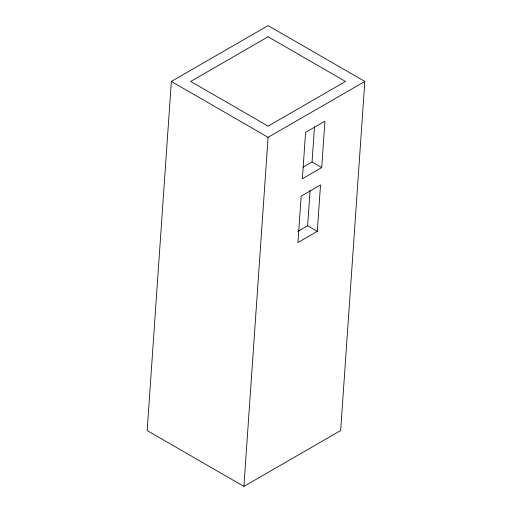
<?xml version="1.0" encoding="UTF-8"?>
<svg xmlns="http://www.w3.org/2000/svg" width="512" height="512" viewBox="0 0 512 512"><rect width="100%" height="100%" fill="white"/><g stroke="black" fill="none" stroke-linecap="round" stroke-linejoin="round"><path stroke-width="0.77" d="M171.347 81.453L147.162 430.547L243.904 486.4L340.653 430.547L364.838 81.453L268.096 25.6L171.347 81.453L268.096 137.306L364.838 81.453M243.904 486.4L268.096 137.306M297.952 231.354L307.629 225.766L310.08 190.387M303.059 167.174L312.045 161.99L314.496 126.611M317.299 231.354L320.512 184.966L301.165 196.141L297.952 242.522L317.299 231.354L307.629 225.766M321.722 167.578L324.934 121.19L305.587 132.358L302.374 178.746L321.722 167.578L312.045 161.99M268.096 36.768L190.701 81.453L268.096 126.138L345.485 81.453L268.096 36.768"/></g></svg>
